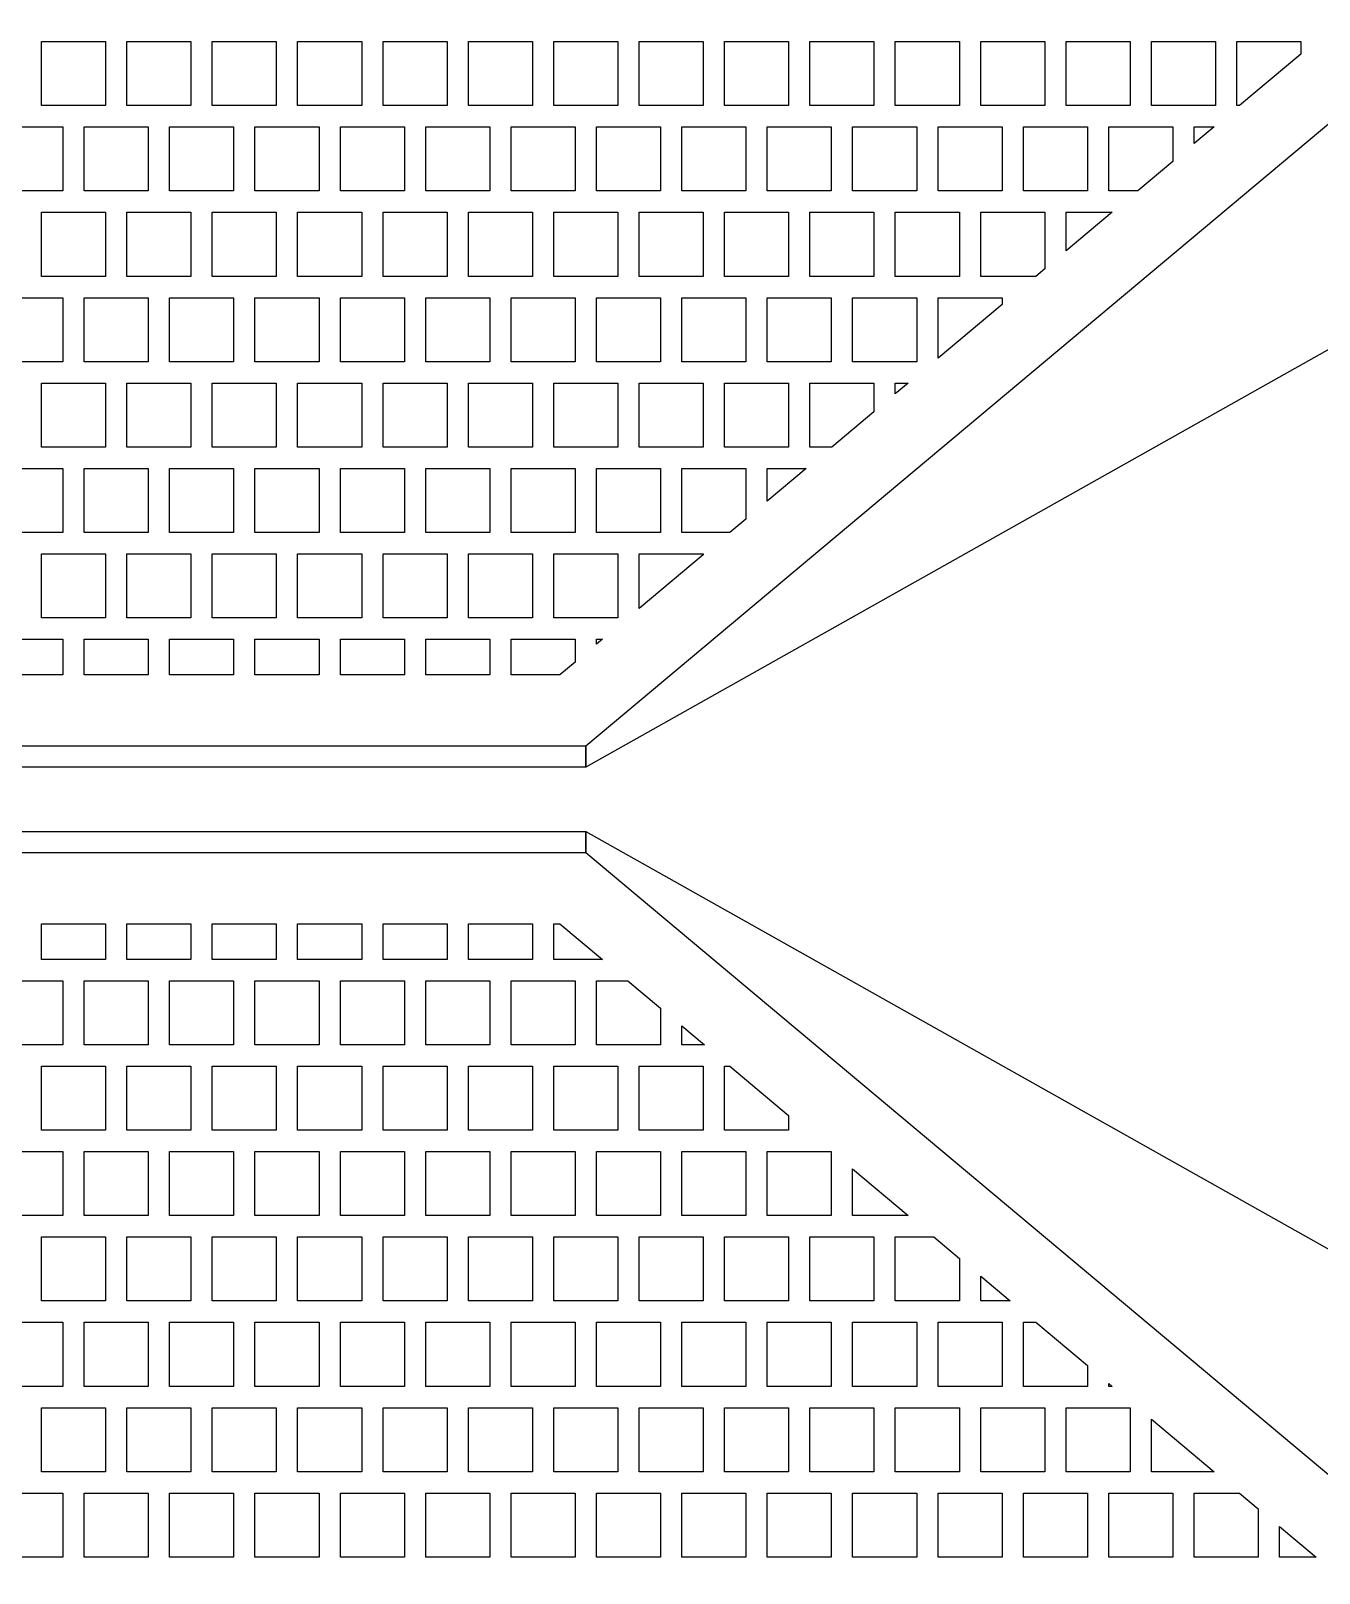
# Model space of a CAD drawing. Header units: metres. Extents: x 32 to 1978, y 32 to 1968.
# Drawn here: x 1320 to 1621.8, y 868.8 to 1230 of the extents above; entities that cross this region are included whole.
import ezdxf

# ---------------------------------------------------------------- set-up
doc = ezdxf.new("R2010")
doc.units = ezdxf.units.M

msp = doc.modelspace()

# ---------------------------------------------------------------- linework, layer by layer
for points in [[(1450, 1062.5), (1650, 1230), (1950, 1230), (1950, 870), (1650, 870), (1450, 1037.5), (1450, 1042.5), (1650, 930), (1890, 930), (1890, 1170), (1650, 1170), (1450, 1057.5), (1450, 1062.5), (1450, 1062.5)], [(1322.5, 1212.5), (1322.5, 1227.5), (1337.5, 1227.5), (1337.5, 1212.5), (1322.5, 1212.5), (1322.5, 1212.5)], [(1342.5, 1212.5), (1342.5, 1227.5), (1357.5, 1227.5), (1357.5, 1212.5), (1342.5, 1212.5), (1342.5, 1212.5)], [(1362.5, 1212.5), (1362.5, 1227.5), (1377.5, 1227.5), (1377.5, 1212.5), (1362.5, 1212.5), (1362.5, 1212.5)], [(1382.5, 1212.5), (1382.5, 1227.5), (1397.5, 1227.5), (1397.5, 1212.5), (1382.5, 1212.5), (1382.5, 1212.5)], [(1402.5, 1212.5), (1402.5, 1227.5), (1417.5, 1227.5), (1417.5, 1212.5), (1402.5, 1212.5), (1402.5, 1212.5)], [(1422.5, 1212.5), (1422.5, 1227.5), (1437.5, 1227.5), (1437.5, 1212.5), (1422.5, 1212.5), (1422.5, 1212.5)], [(1442.5, 1212.5), (1442.5, 1227.5), (1457.5, 1227.5), (1457.5, 1212.5), (1442.5, 1212.5), (1442.5, 1212.5)], [(1462.5, 1212.5), (1462.5, 1227.5), (1477.5, 1227.5), (1477.5, 1212.5), (1462.5, 1212.5), (1462.5, 1212.5)], [(1482.5, 1212.5), (1482.5, 1227.5), (1497.5, 1227.5), (1497.5, 1212.5), (1482.5, 1212.5), (1482.5, 1212.5)], [(1502.5, 1212.5), (1502.5, 1227.5), (1517.5, 1227.5), (1517.5, 1212.5), (1502.5, 1212.5), (1502.5, 1212.5)], [(1522.5, 1212.5), (1522.5, 1227.5), (1537.5, 1227.5), (1537.5, 1212.5), (1522.5, 1212.5), (1522.5, 1212.5)], [(1542.5, 1212.5), (1542.5, 1227.5), (1557.5, 1227.5), (1557.5, 1212.5), (1542.5, 1212.5), (1542.5, 1212.5)], [(1562.5, 1212.5), (1562.5, 1227.5), (1577.5, 1227.5), (1577.5, 1212.5), (1562.5, 1212.5), (1562.5, 1212.5)], [(1582.5, 1212.5), (1582.5, 1227.5), (1597.5, 1227.5), (1597.5, 1212.5), (1582.5, 1212.5), (1582.5, 1212.5)], [(1602.5, 1212.5), (1602.5, 1227.5), (1617.5, 1227.5), (1617.5, 1224.52), (1603.15, 1212.5), (1602.5, 1212.5), (1602.5, 1212.5)], [(1312.5, 1192.5), (1312.5, 1207.5), (1327.5, 1207.5), (1327.5, 1192.5), (1312.5, 1192.5), (1312.5, 1192.5)], [(1332.5, 1192.5), (1332.5, 1207.5), (1347.5, 1207.5), (1347.5, 1192.5), (1332.5, 1192.5), (1332.5, 1192.5)], [(1352.5, 1192.5), (1352.5, 1207.5), (1367.5, 1207.5), (1367.5, 1192.5), (1352.5, 1192.5), (1352.5, 1192.5)], [(1372.5, 1192.5), (1372.5, 1207.5), (1387.5, 1207.5), (1387.5, 1192.5), (1372.5, 1192.5), (1372.5, 1192.5)], [(1392.5, 1192.5), (1392.5, 1207.5), (1407.5, 1207.5), (1407.5, 1192.5), (1392.5, 1192.5), (1392.5, 1192.5)], [(1412.5, 1192.5), (1412.5, 1207.5), (1427.5, 1207.5), (1427.5, 1192.5), (1412.5, 1192.5), (1412.5, 1192.5)], [(1432.5, 1192.5), (1432.5, 1207.5), (1447.5, 1207.5), (1447.5, 1192.5), (1432.5, 1192.5), (1432.5, 1192.5)], [(1452.5, 1192.5), (1452.5, 1207.5), (1467.5, 1207.5), (1467.5, 1192.5), (1452.5, 1192.5), (1452.5, 1192.5)], [(1472.5, 1192.5), (1472.5, 1207.5), (1487.5, 1207.5), (1487.5, 1192.5), (1472.5, 1192.5), (1472.5, 1192.5)], [(1492.5, 1192.5), (1492.5, 1207.5), (1507.5, 1207.5), (1507.5, 1192.5), (1492.5, 1192.5), (1492.5, 1192.5)], [(1512.5, 1192.5), (1512.5, 1207.5), (1527.5, 1207.5), (1527.5, 1192.5), (1512.5, 1192.5), (1512.5, 1192.5)], [(1532.5, 1192.5), (1532.5, 1207.5), (1547.5, 1207.5), (1547.5, 1192.5), (1532.5, 1192.5), (1532.5, 1192.5)], [(1552.5, 1192.5), (1552.5, 1207.5), (1567.5, 1207.5), (1567.5, 1192.5), (1552.5, 1192.5), (1552.5, 1192.5)], [(1572.5, 1192.5), (1572.5, 1207.5), (1587.5, 1207.5), (1587.5, 1199.4), (1579.27, 1192.5), (1572.5, 1192.5), (1572.5, 1192.5)], [(1592.5, 1203.58), (1592.5, 1207.5), (1597.18, 1207.5), (1592.5, 1203.58), (1592.5, 1203.58)], [(1322.5, 1172.5), (1322.5, 1187.5), (1337.5, 1187.5), (1337.5, 1172.5), (1322.5, 1172.5), (1322.5, 1172.5)], [(1342.5, 1172.5), (1342.5, 1187.5), (1357.5, 1187.5), (1357.5, 1172.5), (1342.5, 1172.5), (1342.5, 1172.5)], [(1362.5, 1172.5), (1362.5, 1187.5), (1377.5, 1187.5), (1377.5, 1172.5), (1362.5, 1172.5), (1362.5, 1172.5)], [(1382.5, 1172.5), (1382.5, 1187.5), (1397.5, 1187.5), (1397.5, 1172.5), (1382.5, 1172.5), (1382.5, 1172.5)], [(1402.5, 1172.5), (1402.5, 1187.5), (1417.5, 1187.5), (1417.5, 1172.5), (1402.5, 1172.5), (1402.5, 1172.5)], [(1422.5, 1172.5), (1422.5, 1187.5), (1437.5, 1187.5), (1437.5, 1172.5), (1422.5, 1172.5), (1422.5, 1172.5)], [(1442.5, 1172.5), (1442.5, 1187.5), (1457.5, 1187.5), (1457.5, 1172.5), (1442.5, 1172.5), (1442.5, 1172.5)], [(1462.5, 1172.5), (1462.5, 1187.5), (1477.5, 1187.5), (1477.5, 1172.5), (1462.5, 1172.5), (1462.5, 1172.5)], [(1482.5, 1172.5), (1482.5, 1187.5), (1497.5, 1187.5), (1497.5, 1172.5), (1482.5, 1172.5), (1482.5, 1172.5)], [(1502.5, 1172.5), (1502.5, 1187.5), (1517.5, 1187.5), (1517.5, 1172.5), (1502.5, 1172.5), (1502.5, 1172.5)], [(1522.5, 1172.5), (1522.5, 1187.5), (1537.5, 1187.5), (1537.5, 1172.5), (1522.5, 1172.5), (1522.5, 1172.5)], [(1542.5, 1172.5), (1542.5, 1187.5), (1557.5, 1187.5), (1557.5, 1174.27), (1555.39, 1172.5), (1542.5, 1172.5), (1542.5, 1172.5)], [(1562.5, 1178.46), (1562.5, 1187.5), (1573.3, 1187.5), (1562.5, 1178.46), (1562.5, 1178.46)], [(1312.5, 1152.5), (1312.5, 1167.5), (1327.5, 1167.5), (1327.5, 1152.5), (1312.5, 1152.5), (1312.5, 1152.5)], [(1332.5, 1152.5), (1332.5, 1167.5), (1347.5, 1167.5), (1347.5, 1152.5), (1332.5, 1152.5), (1332.5, 1152.5)], [(1352.5, 1152.5), (1352.5, 1167.5), (1367.5, 1167.5), (1367.5, 1152.5), (1352.5, 1152.5), (1352.5, 1152.5)], [(1372.5, 1152.5), (1372.5, 1167.5), (1387.5, 1167.5), (1387.5, 1152.5), (1372.5, 1152.5), (1372.5, 1152.5)], [(1392.5, 1152.5), (1392.5, 1167.5), (1407.5, 1167.5), (1407.5, 1152.5), (1392.5, 1152.5), (1392.5, 1152.5)], [(1412.5, 1152.5), (1412.5, 1167.5), (1427.5, 1167.5), (1427.5, 1152.5), (1412.5, 1152.5), (1412.5, 1152.5)], [(1432.5, 1152.5), (1432.5, 1167.5), (1447.5, 1167.5), (1447.5, 1152.5), (1432.5, 1152.5), (1432.5, 1152.5)], [(1452.5, 1152.5), (1452.5, 1167.5), (1467.5, 1167.5), (1467.5, 1152.5), (1452.5, 1152.5), (1452.5, 1152.5)], [(1472.5, 1152.5), (1472.5, 1167.5), (1487.5, 1167.5), (1487.5, 1152.5), (1472.5, 1152.5), (1472.5, 1152.5)], [(1492.5, 1152.5), (1492.5, 1167.5), (1507.5, 1167.5), (1507.5, 1152.5), (1492.5, 1152.5), (1492.5, 1152.5)], [(1512.5, 1152.5), (1512.5, 1167.5), (1527.5, 1167.5), (1527.5, 1152.5), (1512.5, 1152.5), (1512.5, 1152.5)], [(1532.5, 1153.33), (1532.5, 1167.5), (1547.5, 1167.5), (1547.5, 1165.9), (1532.5, 1153.33), (1532.5, 1153.33)], [(1322.5, 1132.5), (1322.5, 1147.5), (1337.5, 1147.5), (1337.5, 1132.5), (1322.5, 1132.5), (1322.5, 1132.5)], [(1342.5, 1132.5), (1342.5, 1147.5), (1357.5, 1147.5), (1357.5, 1132.5), (1342.5, 1132.5), (1342.5, 1132.5)], [(1362.5, 1132.5), (1362.5, 1147.5), (1377.5, 1147.5), (1377.5, 1132.5), (1362.5, 1132.5), (1362.5, 1132.5)], [(1382.5, 1132.5), (1382.5, 1147.5), (1397.5, 1147.5), (1397.5, 1132.5), (1382.5, 1132.5), (1382.5, 1132.5)], [(1402.5, 1132.5), (1402.5, 1147.5), (1417.5, 1147.5), (1417.5, 1132.5), (1402.5, 1132.5), (1402.5, 1132.5)], [(1422.5, 1132.5), (1422.5, 1147.5), (1437.5, 1147.5), (1437.5, 1132.5), (1422.5, 1132.5), (1422.5, 1132.5)], [(1442.5, 1132.5), (1442.5, 1147.5), (1457.5, 1147.5), (1457.5, 1132.5), (1442.5, 1132.5), (1442.5, 1132.5)], [(1462.5, 1132.5), (1462.5, 1147.5), (1477.5, 1147.5), (1477.5, 1132.5), (1462.5, 1132.5), (1462.5, 1132.5)], [(1482.5, 1132.5), (1482.5, 1147.5), (1497.5, 1147.5), (1497.5, 1132.5), (1482.5, 1132.5), (1482.5, 1132.5)], [(1502.5, 1132.5), (1502.5, 1147.5), (1517.5, 1147.5), (1517.5, 1140.77), (1507.62, 1132.5), (1502.5, 1132.5), (1502.5, 1132.5)], [(1522.5, 1144.96), (1522.5, 1147.5), (1525.53, 1147.5), (1522.5, 1144.96), (1522.5, 1144.96)], [(1312.5, 1112.5), (1312.5, 1127.5), (1327.5, 1127.5), (1327.5, 1112.5), (1312.5, 1112.5), (1312.5, 1112.5)], [(1332.5, 1112.5), (1332.5, 1127.5), (1347.5, 1127.5), (1347.5, 1112.5), (1332.5, 1112.5), (1332.5, 1112.5)], [(1352.5, 1112.5), (1352.5, 1127.5), (1367.5, 1127.5), (1367.5, 1112.5), (1352.5, 1112.5), (1352.5, 1112.5)], [(1372.5, 1112.5), (1372.5, 1127.5), (1387.5, 1127.5), (1387.5, 1112.5), (1372.5, 1112.5), (1372.5, 1112.5)], [(1392.5, 1112.5), (1392.5, 1127.5), (1407.5, 1127.5), (1407.5, 1112.5), (1392.5, 1112.5), (1392.5, 1112.5)], [(1412.5, 1112.5), (1412.5, 1127.5), (1427.5, 1127.5), (1427.5, 1112.5), (1412.5, 1112.5), (1412.5, 1112.5)], [(1432.5, 1112.5), (1432.5, 1127.5), (1447.5, 1127.5), (1447.5, 1112.5), (1432.5, 1112.5), (1432.5, 1112.5)], [(1452.5, 1112.5), (1452.5, 1127.5), (1467.5, 1127.5), (1467.5, 1112.5), (1452.5, 1112.5), (1452.5, 1112.5)], [(1472.5, 1112.5), (1472.5, 1127.5), (1487.5, 1127.5), (1487.5, 1115.65), (1483.74, 1112.5), (1472.5, 1112.5), (1472.5, 1112.5)], [(1492.5, 1119.83), (1492.5, 1127.5), (1501.65, 1127.5), (1492.5, 1119.83), (1492.5, 1119.83)], [(1322.5, 1092.5), (1322.5, 1107.5), (1337.5, 1107.5), (1337.5, 1092.5), (1322.5, 1092.5), (1322.5, 1092.5)], [(1342.5, 1092.5), (1342.5, 1107.5), (1357.5, 1107.5), (1357.5, 1092.5), (1342.5, 1092.5), (1342.5, 1092.5)], [(1362.5, 1092.5), (1362.5, 1107.5), (1377.5, 1107.5), (1377.5, 1092.5), (1362.5, 1092.5), (1362.5, 1092.5)], [(1382.5, 1092.5), (1382.5, 1107.5), (1397.5, 1107.5), (1397.5, 1092.5), (1382.5, 1092.5), (1382.5, 1092.5)], [(1402.5, 1092.5), (1402.5, 1107.5), (1417.5, 1107.5), (1417.5, 1092.5), (1402.5, 1092.5), (1402.5, 1092.5)], [(1422.5, 1092.5), (1422.5, 1107.5), (1437.5, 1107.5), (1437.5, 1092.5), (1422.5, 1092.5), (1422.5, 1092.5)], [(1442.5, 1092.5), (1442.5, 1107.5), (1457.5, 1107.5), (1457.5, 1092.5), (1442.5, 1092.5), (1442.5, 1092.5)], [(1462.5, 1094.71), (1462.5, 1107.5), (1477.5, 1107.5), (1477.5, 1107.27), (1462.5, 1094.71), (1462.5, 1094.71)], [(1312.5, 1079.17), (1312.5, 1087.5), (1327.5, 1087.5), (1327.5, 1079.17), (1312.5, 1079.17), (1312.5, 1079.17)], [(1332.5, 1079.17), (1332.5, 1087.5), (1347.5, 1087.5), (1347.5, 1079.17), (1332.5, 1079.17), (1332.5, 1079.17)], [(1352.5, 1079.17), (1352.5, 1087.5), (1367.5, 1087.5), (1367.5, 1079.17), (1352.5, 1079.17), (1352.5, 1079.17)], [(1372.5, 1079.17), (1372.5, 1087.5), (1387.5, 1087.5), (1387.5, 1079.17), (1372.5, 1079.17), (1372.5, 1079.17)], [(1392.5, 1079.17), (1392.5, 1087.5), (1407.5, 1087.5), (1407.5, 1079.17), (1392.5, 1079.17), (1392.5, 1079.17)], [(1412.5, 1079.17), (1412.5, 1087.5), (1427.5, 1087.5), (1427.5, 1079.17), (1412.5, 1079.17), (1412.5, 1079.17)], [(1432.5, 1079.17), (1432.5, 1087.5), (1447.5, 1087.5), (1447.5, 1082.15), (1443.94, 1079.17), (1432.5, 1079.17), (1432.5, 1079.17)], [(1452.5, 1086.33), (1452.5, 1087.5), (1453.89, 1087.5), (1452.5, 1086.33), (1452.5, 1086.33)], [(1152.5, 1050), (1153.23, 1051.77), (1163.23, 1061.77), (1165, 1062.5), (1450, 1062.5), (1450, 1057.5), (1166.04, 1057.5), (1157.5, 1048.96), (1157.5, 811), (1152.5, 811), (1152.5, 1050), (1152.5, 1050)], [(1177.5, 1037.5), (1177.5, 811), (1172.5, 811), (1172.5, 1040), (1175, 1042.5), (1450, 1042.5), (1450, 1037.5), (1177.5, 1037.5), (1177.5, 1037.5)], [(1322.5, 1012.5), (1322.5, 1020.83), (1337.5, 1020.83), (1337.5, 1012.5), (1322.5, 1012.5), (1322.5, 1012.5)], [(1322.5, 1012.5), (1322.5, 1020.83), (1337.5, 1020.83), (1337.5, 1012.5), (1322.5, 1012.5), (1322.5, 1012.5)], [(1322.5, 1012.5), (1322.5, 1020.83), (1337.5, 1020.83), (1337.5, 1012.5), (1322.5, 1012.5), (1322.5, 1012.5)], [(1342.5, 1012.5), (1342.5, 1020.83), (1357.5, 1020.83), (1357.5, 1012.5), (1342.5, 1012.5), (1342.5, 1012.5)], [(1342.5, 1012.5), (1342.5, 1020.83), (1357.5, 1020.83), (1357.5, 1012.5), (1342.5, 1012.5), (1342.5, 1012.5)], [(1342.5, 1012.5), (1342.5, 1020.83), (1357.5, 1020.83), (1357.5, 1012.5), (1342.5, 1012.5), (1342.5, 1012.5)], [(1362.5, 1012.5), (1362.5, 1020.83), (1377.5, 1020.83), (1377.5, 1012.5), (1362.5, 1012.5), (1362.5, 1012.5)], [(1362.5, 1012.5), (1362.5, 1020.83), (1377.5, 1020.83), (1377.5, 1012.5), (1362.5, 1012.5), (1362.5, 1012.5)], [(1362.5, 1012.5), (1362.5, 1020.83), (1377.5, 1020.83), (1377.5, 1012.5), (1362.5, 1012.5), (1362.5, 1012.5)], [(1382.5, 1012.5), (1382.5, 1020.83), (1397.5, 1020.83), (1397.5, 1012.5), (1382.5, 1012.5), (1382.5, 1012.5)], [(1382.5, 1012.5), (1382.5, 1020.83), (1397.5, 1020.83), (1397.5, 1012.5), (1382.5, 1012.5), (1382.5, 1012.5)], [(1382.5, 1012.5), (1382.5, 1020.83), (1397.5, 1020.83), (1397.5, 1012.5), (1382.5, 1012.5), (1382.5, 1012.5)], [(1402.5, 1012.5), (1402.5, 1020.83), (1417.5, 1020.83), (1417.5, 1012.5), (1402.5, 1012.5), (1402.5, 1012.5)], [(1402.5, 1012.5), (1402.5, 1020.83), (1417.5, 1020.83), (1417.5, 1012.5), (1402.5, 1012.5), (1402.5, 1012.5)], [(1402.5, 1012.5), (1402.5, 1020.83), (1417.5, 1020.83), (1417.5, 1012.5), (1402.5, 1012.5), (1402.5, 1012.5)], [(1422.5, 1012.5), (1422.5, 1020.83), (1437.5, 1020.83), (1437.5, 1012.5), (1422.5, 1012.5), (1422.5, 1012.5)], [(1422.5, 1012.5), (1422.5, 1020.83), (1437.5, 1020.83), (1437.5, 1012.5), (1422.5, 1012.5), (1422.5, 1012.5)], [(1422.5, 1012.5), (1422.5, 1020.83), (1437.5, 1020.83), (1437.5, 1012.5), (1422.5, 1012.5), (1422.5, 1012.5)], [(1442.5, 1012.5), (1442.5, 1020.83), (1443.94, 1020.83), (1453.89, 1012.5), (1442.5, 1012.5), (1442.5, 1012.5)], [(1442.5, 1012.5), (1442.5, 1020.83), (1443.94, 1020.83), (1453.89, 1012.5), (1442.5, 1012.5), (1442.5, 1012.5)], [(1442.5, 1012.5), (1442.5, 1020.83), (1443.94, 1020.83), (1453.89, 1012.5), (1442.5, 1012.5), (1442.5, 1012.5)], [(1312.5, 992.5), (1312.5, 1007.5), (1327.5, 1007.5), (1327.5, 992.5), (1312.5, 992.5), (1312.5, 992.5)], [(1332.5, 992.5), (1332.5, 1007.5), (1347.5, 1007.5), (1347.5, 992.5), (1332.5, 992.5), (1332.5, 992.5)], [(1352.5, 992.5), (1352.5, 1007.5), (1367.5, 1007.5), (1367.5, 992.5), (1352.5, 992.5), (1352.5, 992.5)], [(1372.5, 992.5), (1372.5, 1007.5), (1387.5, 1007.5), (1387.5, 992.5), (1372.5, 992.5), (1372.5, 992.5)], [(1392.5, 992.5), (1392.5, 1007.5), (1407.5, 1007.5), (1407.5, 992.5), (1392.5, 992.5), (1392.5, 992.5)], [(1412.5, 992.5), (1412.5, 1007.5), (1427.5, 1007.5), (1427.5, 992.5), (1412.5, 992.5), (1412.5, 992.5)], [(1432.5, 992.5), (1432.5, 1007.5), (1447.5, 1007.5), (1447.5, 992.5), (1432.5, 992.5), (1432.5, 992.5)], [(1452.5, 992.5), (1452.5, 1007.5), (1459.86, 1007.5), (1467.5, 1001.1), (1467.5, 992.5), (1452.5, 992.5), (1452.5, 992.5)], [(1452.5, 992.5), (1452.5, 1007.5), (1459.86, 1007.5), (1467.5, 1001.1), (1467.5, 992.5), (1452.5, 992.5), (1452.5, 992.5)], [(1452.5, 992.5), (1452.5, 1007.5), (1459.86, 1007.5), (1467.5, 1001.1), (1467.5, 992.5), (1452.5, 992.5), (1452.5, 992.5)], [(1452.5, 992.5), (1452.5, 1007.5), (1459.86, 1007.5), (1467.5, 1001.1), (1467.5, 992.5), (1452.5, 992.5), (1452.5, 992.5)], [(1472.5, 992.5), (1472.5, 996.92), (1477.77, 992.5), (1472.5, 992.5), (1472.5, 992.5)], [(1472.5, 992.5), (1472.5, 996.92), (1477.77, 992.5), (1472.5, 992.5), (1472.5, 992.5)], [(1472.5, 992.5), (1472.5, 996.92), (1477.77, 992.5), (1472.5, 992.5), (1472.5, 992.5)], [(1472.5, 992.5), (1472.5, 996.92), (1477.77, 992.5), (1472.5, 992.5), (1472.5, 992.5)], [(1472.5, 992.5), (1472.5, 996.92), (1477.77, 992.5), (1472.5, 992.5), (1472.5, 992.5)], [(1472.5, 992.5), (1472.5, 996.92), (1477.77, 992.5), (1472.5, 992.5), (1472.5, 992.5)], [(1322.5, 972.5), (1322.5, 987.5), (1337.5, 987.5), (1337.5, 972.5), (1322.5, 972.5), (1322.5, 972.5)], [(1342.5, 972.5), (1342.5, 987.5), (1357.5, 987.5), (1357.5, 972.5), (1342.5, 972.5), (1342.5, 972.5)], [(1362.5, 972.5), (1362.5, 987.5), (1377.5, 987.5), (1377.5, 972.5), (1362.5, 972.5), (1362.5, 972.5)], [(1382.5, 972.5), (1382.5, 987.5), (1397.5, 987.5), (1397.5, 972.5), (1382.5, 972.5), (1382.5, 972.5)], [(1402.5, 972.5), (1402.5, 987.5), (1417.5, 987.5), (1417.5, 972.5), (1402.5, 972.5), (1402.5, 972.5)], [(1422.5, 972.5), (1422.5, 987.5), (1437.5, 987.5), (1437.5, 972.5), (1422.5, 972.5), (1422.5, 972.5)], [(1442.5, 972.5), (1442.5, 987.5), (1457.5, 987.5), (1457.5, 972.5), (1442.5, 972.5), (1442.5, 972.5)], [(1462.5, 972.5), (1462.5, 987.5), (1477.5, 987.5), (1477.5, 972.5), (1462.5, 972.5), (1462.5, 972.5)], [(1482.5, 972.5), (1482.5, 987.5), (1483.74, 987.5), (1497.5, 975.98), (1497.5, 972.5), (1482.5, 972.5), (1482.5, 972.5)], [(1312.5, 952.5), (1312.5, 967.5), (1327.5, 967.5), (1327.5, 952.5), (1312.5, 952.5), (1312.5, 952.5)], [(1332.5, 952.5), (1332.5, 967.5), (1347.5, 967.5), (1347.5, 952.5), (1332.5, 952.5), (1332.5, 952.5)], [(1352.5, 952.5), (1352.5, 967.5), (1367.5, 967.5), (1367.5, 952.5), (1352.5, 952.5), (1352.5, 952.5)], [(1372.5, 952.5), (1372.5, 967.5), (1387.5, 967.5), (1387.5, 952.5), (1372.5, 952.5), (1372.5, 952.5)], [(1392.5, 952.5), (1392.5, 967.5), (1407.5, 967.5), (1407.5, 952.5), (1392.5, 952.5), (1392.5, 952.5)], [(1412.5, 952.5), (1412.5, 967.5), (1427.5, 967.5), (1427.5, 952.5), (1412.5, 952.5), (1412.5, 952.5)], [(1432.5, 952.5), (1432.5, 967.5), (1447.5, 967.5), (1447.5, 952.5), (1432.5, 952.5), (1432.5, 952.5)], [(1452.5, 952.5), (1452.5, 967.5), (1467.5, 967.5), (1467.5, 952.5), (1452.5, 952.5), (1452.5, 952.5)], [(1472.5, 952.5), (1472.5, 967.5), (1487.5, 967.5), (1487.5, 952.5), (1472.5, 952.5), (1472.5, 952.5)], [(1492.5, 952.5), (1492.5, 967.5), (1507.5, 967.5), (1507.5, 952.5), (1492.5, 952.5), (1492.5, 952.5)], [(1492.5, 952.5), (1492.5, 967.5), (1507.5, 967.5), (1507.5, 952.5), (1492.5, 952.5), (1492.5, 952.5)], [(1492.5, 952.5), (1492.5, 967.5), (1507.5, 967.5), (1507.5, 952.5), (1492.5, 952.5), (1492.5, 952.5)], [(1492.5, 952.5), (1492.5, 967.5), (1507.5, 967.5), (1507.5, 952.5), (1492.5, 952.5), (1492.5, 952.5)], [(1492.5, 952.5), (1492.5, 967.5), (1507.5, 967.5), (1507.5, 952.5), (1492.5, 952.5), (1492.5, 952.5)], [(1492.5, 952.5), (1492.5, 967.5), (1507.5, 967.5), (1507.5, 952.5), (1492.5, 952.5), (1492.5, 952.5)], [(1492.5, 952.5), (1492.5, 967.5), (1507.5, 967.5), (1507.5, 952.5), (1492.5, 952.5), (1492.5, 952.5)], [(1492.5, 952.5), (1492.5, 967.5), (1507.5, 967.5), (1507.5, 952.5), (1492.5, 952.5), (1492.5, 952.5)], [(1512.5, 952.5), (1512.5, 963.42), (1525.53, 952.5), (1512.5, 952.5), (1512.5, 952.5)], [(1512.5, 952.5), (1512.5, 963.42), (1525.53, 952.5), (1512.5, 952.5), (1512.5, 952.5)], [(1512.5, 952.5), (1512.5, 963.42), (1525.53, 952.5), (1512.5, 952.5), (1512.5, 952.5)], [(1512.5, 952.5), (1512.5, 963.42), (1525.53, 952.5), (1512.5, 952.5), (1512.5, 952.5)], [(1512.5, 952.5), (1512.5, 963.42), (1525.53, 952.5), (1512.5, 952.5), (1512.5, 952.5)], [(1512.5, 952.5), (1512.5, 963.42), (1525.53, 952.5), (1512.5, 952.5), (1512.5, 952.5)], [(1512.5, 952.5), (1512.5, 963.42), (1525.53, 952.5), (1512.5, 952.5), (1512.5, 952.5)], [(1512.5, 952.5), (1512.5, 963.42), (1525.53, 952.5), (1512.5, 952.5), (1512.5, 952.5)], [(1512.5, 952.5), (1512.5, 963.42), (1525.53, 952.5), (1512.5, 952.5), (1512.5, 952.5)], [(1322.5, 932.5), (1322.5, 947.5), (1337.5, 947.5), (1337.5, 932.5), (1322.5, 932.5), (1322.5, 932.5)], [(1342.5, 932.5), (1342.5, 947.5), (1357.5, 947.5), (1357.5, 932.5), (1342.5, 932.5), (1342.5, 932.5)], [(1362.5, 932.5), (1362.5, 947.5), (1377.5, 947.5), (1377.5, 932.5), (1362.5, 932.5), (1362.5, 932.5)], [(1382.5, 932.5), (1382.5, 947.5), (1397.5, 947.5), (1397.5, 932.5), (1382.5, 932.5), (1382.5, 932.5)], [(1402.5, 932.5), (1402.5, 947.5), (1417.5, 947.5), (1417.5, 932.5), (1402.5, 932.5), (1402.5, 932.5)], [(1422.5, 932.5), (1422.5, 947.5), (1437.5, 947.5), (1437.5, 932.5), (1422.5, 932.5), (1422.5, 932.5)], [(1442.5, 932.5), (1442.5, 947.5), (1457.5, 947.5), (1457.5, 932.5), (1442.5, 932.5), (1442.5, 932.5)], [(1462.5, 932.5), (1462.5, 947.5), (1477.5, 947.5), (1477.5, 932.5), (1462.5, 932.5), (1462.5, 932.5)], [(1482.5, 932.5), (1482.5, 947.5), (1497.5, 947.5), (1497.5, 932.5), (1482.5, 932.5), (1482.5, 932.5)], [(1502.5, 932.5), (1502.5, 947.5), (1517.5, 947.5), (1517.5, 932.5), (1502.5, 932.5), (1502.5, 932.5)], [(1522.5, 932.5), (1522.5, 947.5), (1531.5, 947.5), (1537.5, 942.48), (1537.5, 932.5), (1522.5, 932.5), (1522.5, 932.5)], [(1542.5, 932.5), (1542.5, 938.29), (1549.42, 932.5), (1542.5, 932.5), (1542.5, 932.5)], [(1542.5, 932.5), (1542.5, 938.29), (1549.42, 932.5), (1542.5, 932.5), (1542.5, 932.5)], [(1542.5, 932.5), (1542.5, 938.29), (1549.42, 932.5), (1542.5, 932.5), (1542.5, 932.5)], [(1542.5, 932.5), (1542.5, 938.29), (1549.42, 932.5), (1542.5, 932.5), (1542.5, 932.5)], [(1542.5, 932.5), (1542.5, 938.29), (1549.42, 932.5), (1542.5, 932.5), (1542.5, 932.5)], [(1542.5, 932.5), (1542.5, 938.29), (1549.42, 932.5), (1542.5, 932.5), (1542.5, 932.5)], [(1542.5, 932.5), (1542.5, 938.29), (1549.42, 932.5), (1542.5, 932.5), (1542.5, 932.5)], [(1542.5, 932.5), (1542.5, 938.29), (1549.42, 932.5), (1542.5, 932.5), (1542.5, 932.5)], [(1542.5, 932.5), (1542.5, 938.29), (1549.42, 932.5), (1542.5, 932.5), (1542.5, 932.5)], [(1542.5, 932.5), (1542.5, 938.29), (1549.42, 932.5), (1542.5, 932.5), (1542.5, 932.5)], [(1542.5, 932.5), (1542.5, 938.29), (1549.42, 932.5), (1542.5, 932.5), (1542.5, 932.5)], [(1312.5, 912.5), (1312.5, 927.5), (1327.5, 927.5), (1327.5, 912.5), (1312.5, 912.5), (1312.5, 912.5)], [(1332.5, 912.5), (1332.5, 927.5), (1347.5, 927.5), (1347.5, 912.5), (1332.5, 912.5), (1332.5, 912.5)], [(1352.5, 912.5), (1352.5, 927.5), (1367.5, 927.5), (1367.5, 912.5), (1352.5, 912.5), (1352.5, 912.5)], [(1372.5, 912.5), (1372.5, 927.5), (1387.5, 927.5), (1387.5, 912.5), (1372.5, 912.5), (1372.5, 912.5)], [(1392.5, 912.5), (1392.5, 927.5), (1407.5, 927.5), (1407.5, 912.5), (1392.5, 912.5), (1392.5, 912.5)], [(1412.5, 912.5), (1412.5, 927.5), (1427.5, 927.5), (1427.5, 912.5), (1412.5, 912.5), (1412.5, 912.5)], [(1432.5, 912.5), (1432.5, 927.5), (1447.5, 927.5), (1447.5, 912.5), (1432.5, 912.5), (1432.5, 912.5)], [(1452.5, 912.5), (1452.5, 927.5), (1467.5, 927.5), (1467.5, 912.5), (1452.5, 912.5), (1452.5, 912.5)], [(1472.5, 912.5), (1472.5, 927.5), (1487.5, 927.5), (1487.5, 912.5), (1472.5, 912.5), (1472.5, 912.5)], [(1492.5, 912.5), (1492.5, 927.5), (1507.5, 927.5), (1507.5, 912.5), (1492.5, 912.5), (1492.5, 912.5)], [(1512.5, 912.5), (1512.5, 927.5), (1527.5, 927.5), (1527.5, 912.5), (1512.5, 912.5), (1512.5, 912.5)], [(1532.5, 912.5), (1532.5, 927.5), (1547.5, 927.5), (1547.5, 912.5), (1532.5, 912.5), (1532.5, 912.5)], [(1552.5, 912.5), (1552.5, 927.5), (1555.39, 927.5), (1567.5, 917.35), (1567.5, 912.5), (1552.5, 912.5), (1552.5, 912.5)], [(1552.5, 912.5), (1552.5, 927.5), (1555.39, 927.5), (1567.5, 917.35), (1567.5, 912.5), (1552.5, 912.5), (1552.5, 912.5)], [(1552.5, 912.5), (1552.5, 927.5), (1555.39, 927.5), (1567.5, 917.35), (1567.5, 912.5), (1552.5, 912.5), (1552.5, 912.5)], [(1552.5, 912.5), (1552.5, 927.5), (1555.39, 927.5), (1567.5, 917.35), (1567.5, 912.5), (1552.5, 912.5), (1552.5, 912.5)], [(1552.5, 912.5), (1552.5, 927.5), (1555.39, 927.5), (1567.5, 917.35), (1567.5, 912.5), (1552.5, 912.5), (1552.5, 912.5)], [(1552.5, 912.5), (1552.5, 927.5), (1555.39, 927.5), (1567.5, 917.35), (1567.5, 912.5), (1552.5, 912.5), (1552.5, 912.5)], [(1552.5, 912.5), (1552.5, 927.5), (1555.39, 927.5), (1567.5, 917.35), (1567.5, 912.5), (1552.5, 912.5), (1552.5, 912.5)], [(1552.5, 912.5), (1552.5, 927.5), (1555.39, 927.5), (1567.5, 917.35), (1567.5, 912.5), (1552.5, 912.5), (1552.5, 912.5)], [(1552.5, 912.5), (1552.5, 927.5), (1555.39, 927.5), (1567.5, 917.35), (1567.5, 912.5), (1552.5, 912.5), (1552.5, 912.5)], [(1552.5, 912.5), (1552.5, 927.5), (1555.39, 927.5), (1567.5, 917.35), (1567.5, 912.5), (1552.5, 912.5), (1552.5, 912.5)], [(1552.5, 912.5), (1552.5, 927.5), (1555.39, 927.5), (1567.5, 917.35), (1567.5, 912.5), (1552.5, 912.5), (1552.5, 912.5)], [(1552.5, 912.5), (1552.5, 927.5), (1555.39, 927.5), (1567.5, 917.35), (1567.5, 912.5), (1552.5, 912.5), (1552.5, 912.5)], [(1552.5, 912.5), (1552.5, 927.5), (1555.39, 927.5), (1567.5, 917.35), (1567.5, 912.5), (1552.5, 912.5), (1552.5, 912.5)], [(1572.5, 912.5), (1572.5, 913.17), (1573.3, 912.5), (1572.5, 912.5), (1572.5, 912.5)], [(1572.5, 912.5), (1572.5, 913.17), (1573.3, 912.5), (1572.5, 912.5), (1572.5, 912.5)], [(1572.5, 912.5), (1572.5, 913.17), (1573.3, 912.5), (1572.5, 912.5), (1572.5, 912.5)], [(1572.5, 912.5), (1572.5, 913.17), (1573.3, 912.5), (1572.5, 912.5), (1572.5, 912.5)], [(1572.5, 912.5), (1572.5, 913.17), (1573.3, 912.5), (1572.5, 912.5), (1572.5, 912.5)], [(1572.5, 912.5), (1572.5, 913.17), (1573.3, 912.5), (1572.5, 912.5), (1572.5, 912.5)], [(1572.5, 912.5), (1572.5, 913.17), (1573.3, 912.5), (1572.5, 912.5), (1572.5, 912.5)], [(1572.5, 912.5), (1572.5, 913.17), (1573.3, 912.5), (1572.5, 912.5), (1572.5, 912.5)], [(1572.5, 912.5), (1572.5, 913.17), (1573.3, 912.5), (1572.5, 912.5), (1572.5, 912.5)], [(1572.5, 912.5), (1572.5, 913.17), (1573.3, 912.5), (1572.5, 912.5), (1572.5, 912.5)], [(1572.5, 912.5), (1572.5, 913.17), (1573.3, 912.5), (1572.5, 912.5), (1572.5, 912.5)], [(1572.5, 912.5), (1572.5, 913.17), (1573.3, 912.5), (1572.5, 912.5), (1572.5, 912.5)], [(1572.5, 912.5), (1572.5, 913.17), (1573.3, 912.5), (1572.5, 912.5), (1572.5, 912.5)], [(1572.5, 912.5), (1572.5, 913.17), (1573.3, 912.5), (1572.5, 912.5), (1572.5, 912.5)], [(1322.5, 892.5), (1322.5, 907.5), (1337.5, 907.5), (1337.5, 892.5), (1322.5, 892.5), (1322.5, 892.5)], [(1342.5, 892.5), (1342.5, 907.5), (1357.5, 907.5), (1357.5, 892.5), (1342.5, 892.5), (1342.5, 892.5)], [(1362.5, 892.5), (1362.5, 907.5), (1377.5, 907.5), (1377.5, 892.5), (1362.5, 892.5), (1362.5, 892.5)], [(1382.5, 892.5), (1382.5, 907.5), (1397.5, 907.5), (1397.5, 892.5), (1382.5, 892.5), (1382.5, 892.5)], [(1402.5, 892.5), (1402.5, 907.5), (1417.5, 907.5), (1417.5, 892.5), (1402.5, 892.5), (1402.5, 892.5)], [(1422.5, 892.5), (1422.5, 907.5), (1437.5, 907.5), (1437.5, 892.5), (1422.5, 892.5), (1422.5, 892.5)], [(1442.5, 892.5), (1442.5, 907.5), (1457.5, 907.5), (1457.5, 892.5), (1442.5, 892.5), (1442.5, 892.5)], [(1462.5, 892.5), (1462.5, 907.5), (1477.5, 907.5), (1477.5, 892.5), (1462.5, 892.5), (1462.5, 892.5)], [(1482.5, 892.5), (1482.5, 907.5), (1497.5, 907.5), (1497.5, 892.5), (1482.5, 892.5), (1482.5, 892.5)], [(1502.5, 892.5), (1502.5, 907.5), (1517.5, 907.5), (1517.5, 892.5), (1502.5, 892.5), (1502.5, 892.5)], [(1522.5, 892.5), (1522.5, 907.5), (1537.5, 907.5), (1537.5, 892.5), (1522.5, 892.5), (1522.5, 892.5)], [(1542.5, 892.5), (1542.5, 907.5), (1557.5, 907.5), (1557.5, 892.5), (1542.5, 892.5), (1542.5, 892.5)], [(1562.5, 892.5), (1562.5, 907.5), (1577.5, 907.5), (1577.5, 892.5), (1562.5, 892.5), (1562.5, 892.5)], [(1582.5, 892.5), (1582.5, 904.79), (1597.18, 892.5), (1582.5, 892.5), (1582.5, 892.5)], [(1312.5, 872.5), (1312.5, 887.5), (1327.5, 887.5), (1327.5, 872.5), (1312.5, 872.5), (1312.5, 872.5)], [(1332.5, 872.5), (1332.5, 887.5), (1347.5, 887.5), (1347.5, 872.5), (1332.5, 872.5), (1332.5, 872.5)], [(1352.5, 872.5), (1352.5, 887.5), (1367.5, 887.5), (1367.5, 872.5), (1352.5, 872.5), (1352.5, 872.5)], [(1372.5, 872.5), (1372.5, 887.5), (1387.5, 887.5), (1387.5, 872.5), (1372.5, 872.5), (1372.5, 872.5)], [(1392.5, 872.5), (1392.5, 887.5), (1407.5, 887.5), (1407.5, 872.5), (1392.5, 872.5), (1392.5, 872.5)], [(1412.5, 872.5), (1412.5, 887.5), (1427.5, 887.5), (1427.5, 872.5), (1412.5, 872.5), (1412.5, 872.5)], [(1432.5, 872.5), (1432.5, 887.5), (1447.5, 887.5), (1447.5, 872.5), (1432.5, 872.5), (1432.5, 872.5)], [(1452.5, 872.5), (1452.5, 887.5), (1467.5, 887.5), (1467.5, 872.5), (1452.5, 872.5), (1452.5, 872.5)], [(1472.5, 872.5), (1472.5, 887.5), (1487.5, 887.5), (1487.5, 872.5), (1472.5, 872.5), (1472.5, 872.5)], [(1492.5, 872.5), (1492.5, 887.5), (1507.5, 887.5), (1507.5, 872.5), (1492.5, 872.5), (1492.5, 872.5)], [(1512.5, 872.5), (1512.5, 887.5), (1527.5, 887.5), (1527.5, 872.5), (1512.5, 872.5), (1512.5, 872.5)], [(1532.5, 872.5), (1532.5, 887.5), (1547.5, 887.5), (1547.5, 872.5), (1532.5, 872.5), (1532.5, 872.5)], [(1552.5, 872.5), (1552.5, 887.5), (1567.5, 887.5), (1567.5, 872.5), (1552.5, 872.5), (1552.5, 872.5)], [(1572.5, 872.5), (1572.5, 887.5), (1587.5, 887.5), (1587.5, 872.5), (1572.5, 872.5), (1572.5, 872.5)], [(1592.5, 872.5), (1592.5, 887.5), (1603.15, 887.5), (1607.5, 883.85), (1607.5, 872.5), (1592.5, 872.5), (1592.5, 872.5)], [(1592.5, 872.5), (1592.5, 887.5), (1603.15, 887.5), (1607.5, 883.85), (1607.5, 872.5), (1592.5, 872.5), (1592.5, 872.5)], [(1592.5, 872.5), (1592.5, 887.5), (1603.15, 887.5), (1607.5, 883.85), (1607.5, 872.5), (1592.5, 872.5), (1592.5, 872.5)], [(1592.5, 872.5), (1592.5, 887.5), (1603.15, 887.5), (1607.5, 883.85), (1607.5, 872.5), (1592.5, 872.5), (1592.5, 872.5)], [(1592.5, 872.5), (1592.5, 887.5), (1603.15, 887.5), (1607.5, 883.85), (1607.5, 872.5), (1592.5, 872.5), (1592.5, 872.5)], [(1592.5, 872.5), (1592.5, 887.5), (1603.15, 887.5), (1607.5, 883.85), (1607.5, 872.5), (1592.5, 872.5), (1592.5, 872.5)], [(1592.5, 872.5), (1592.5, 887.5), (1603.15, 887.5), (1607.5, 883.85), (1607.5, 872.5), (1592.5, 872.5), (1592.5, 872.5)], [(1592.5, 872.5), (1592.5, 887.5), (1603.15, 887.5), (1607.5, 883.85), (1607.5, 872.5), (1592.5, 872.5), (1592.5, 872.5)], [(1592.5, 872.5), (1592.5, 887.5), (1603.15, 887.5), (1607.5, 883.85), (1607.5, 872.5), (1592.5, 872.5), (1592.5, 872.5)], [(1592.5, 872.5), (1592.5, 887.5), (1603.15, 887.5), (1607.5, 883.85), (1607.5, 872.5), (1592.5, 872.5), (1592.5, 872.5)], [(1592.5, 872.5), (1592.5, 887.5), (1603.15, 887.5), (1607.5, 883.85), (1607.5, 872.5), (1592.5, 872.5), (1592.5, 872.5)], [(1592.5, 872.5), (1592.5, 887.5), (1603.15, 887.5), (1607.5, 883.85), (1607.5, 872.5), (1592.5, 872.5), (1592.5, 872.5)], [(1592.5, 872.5), (1592.5, 887.5), (1603.15, 887.5), (1607.5, 883.85), (1607.5, 872.5), (1592.5, 872.5), (1592.5, 872.5)], [(1592.5, 872.5), (1592.5, 887.5), (1603.15, 887.5), (1607.5, 883.85), (1607.5, 872.5), (1592.5, 872.5), (1592.5, 872.5)], [(1592.5, 872.5), (1592.5, 887.5), (1603.15, 887.5), (1607.5, 883.85), (1607.5, 872.5), (1592.5, 872.5), (1592.5, 872.5)], [(1592.5, 872.5), (1592.5, 887.5), (1603.15, 887.5), (1607.5, 883.85), (1607.5, 872.5), (1592.5, 872.5), (1592.5, 872.5)], [(1612.5, 872.5), (1612.5, 879.67), (1621.06, 872.5), (1612.5, 872.5), (1612.5, 872.5)], [(1612.5, 872.5), (1612.5, 879.67), (1621.06, 872.5), (1612.5, 872.5), (1612.5, 872.5)], [(1612.5, 872.5), (1612.5, 879.67), (1621.06, 872.5), (1612.5, 872.5), (1612.5, 872.5)], [(1612.5, 872.5), (1612.5, 879.67), (1621.06, 872.5), (1612.5, 872.5), (1612.5, 872.5)], [(1612.5, 872.5), (1612.5, 879.67), (1621.06, 872.5), (1612.5, 872.5), (1612.5, 872.5)], [(1612.5, 872.5), (1612.5, 879.67), (1621.06, 872.5), (1612.5, 872.5), (1612.5, 872.5)], [(1612.5, 872.5), (1612.5, 879.67), (1621.06, 872.5), (1612.5, 872.5), (1612.5, 872.5)], [(1612.5, 872.5), (1612.5, 879.67), (1621.06, 872.5), (1612.5, 872.5), (1612.5, 872.5)], [(1612.5, 872.5), (1612.5, 879.67), (1621.06, 872.5), (1612.5, 872.5), (1612.5, 872.5)], [(1612.5, 872.5), (1612.5, 879.67), (1621.06, 872.5), (1612.5, 872.5), (1612.5, 872.5)], [(1612.5, 872.5), (1612.5, 879.67), (1621.06, 872.5), (1612.5, 872.5), (1612.5, 872.5)], [(1612.5, 872.5), (1612.5, 879.67), (1621.06, 872.5), (1612.5, 872.5), (1612.5, 872.5)], [(1612.5, 872.5), (1612.5, 879.67), (1621.06, 872.5), (1612.5, 872.5), (1612.5, 872.5)], [(1612.5, 872.5), (1612.5, 879.67), (1621.06, 872.5), (1612.5, 872.5), (1612.5, 872.5)], [(1612.5, 872.5), (1612.5, 879.67), (1621.06, 872.5), (1612.5, 872.5), (1612.5, 872.5)], [(1612.5, 872.5), (1612.5, 879.67), (1621.06, 872.5), (1612.5, 872.5), (1612.5, 872.5)], [(1612.5, 872.5), (1612.5, 879.67), (1621.06, 872.5), (1612.5, 872.5), (1612.5, 872.5)], [(1612.5, 872.5), (1612.5, 879.67), (1621.06, 872.5), (1612.5, 872.5), (1612.5, 872.5)]]:
    msp.add_lwpolyline(points)

doc.saveas('drawing.dxf')
